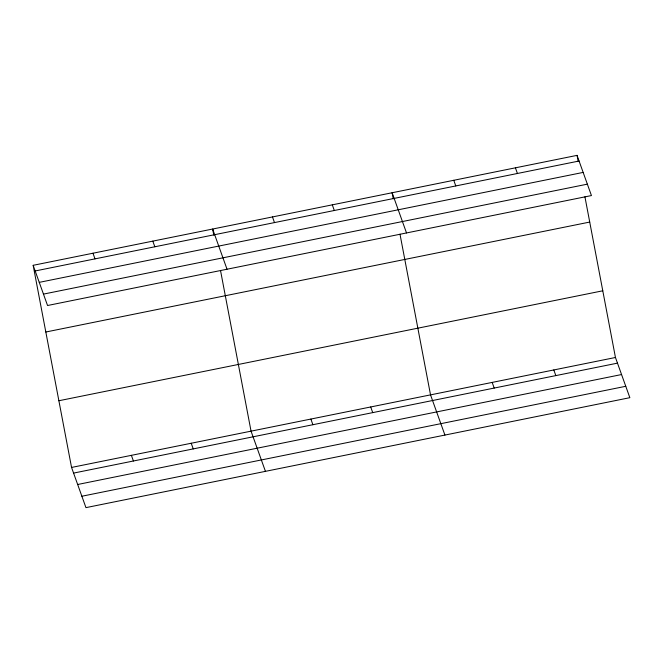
<?xml version="1.0" encoding="UTF-8"?>
<svg xmlns="http://www.w3.org/2000/svg" width="663" height="663" viewBox="0 0 663 663"><rect width="100%" height="100%" fill="white"/><g stroke="black" fill="none" stroke-linecap="round" stroke-linejoin="round"><path stroke-width="0.99" d="M33.15 265.316L577.05 155.366L591.446 195.56L47.545 305.51L33.15 265.316L71.554 467.44L85.95 507.634L629.85 397.684L615.455 357.49L584.923 196.795M35.172 270.968L579.072 161.018M39.258 282.363L583.158 172.413M43.46 294.107L587.36 184.157M45.822 332.014L589.722 222.064M58.883 400.742L602.783 290.792M71.554 467.44L615.455 357.49M73.585 473.092L617.485 363.142M77.662 484.496L621.562 374.545M81.872 496.239L625.773 386.289M515.408 167.822L517.43 173.474M553.812 369.954L555.843 375.606M453.765 180.286L455.788 185.938M492.17 382.41L494.2 388.062M406.518 232.945L392.123 192.742L393.275 198.809M444.923 435.069L430.527 394.875L399.996 234.18M332.296 204.842L334.318 210.494M370.7 406.966L372.73 412.618M272.468 216.934L274.49 222.586M310.872 419.066L312.895 424.718M227.028 269.228L212.641 229.025L213.793 235.092M265.44 471.352L251.045 431.157L220.514 270.463M152.805 241.125L154.835 246.777M191.217 443.249L193.24 448.909M92.977 253.216L95 258.868M131.39 455.348L133.412 461M577.05 155.366L578.202 161.424"/></g></svg>
